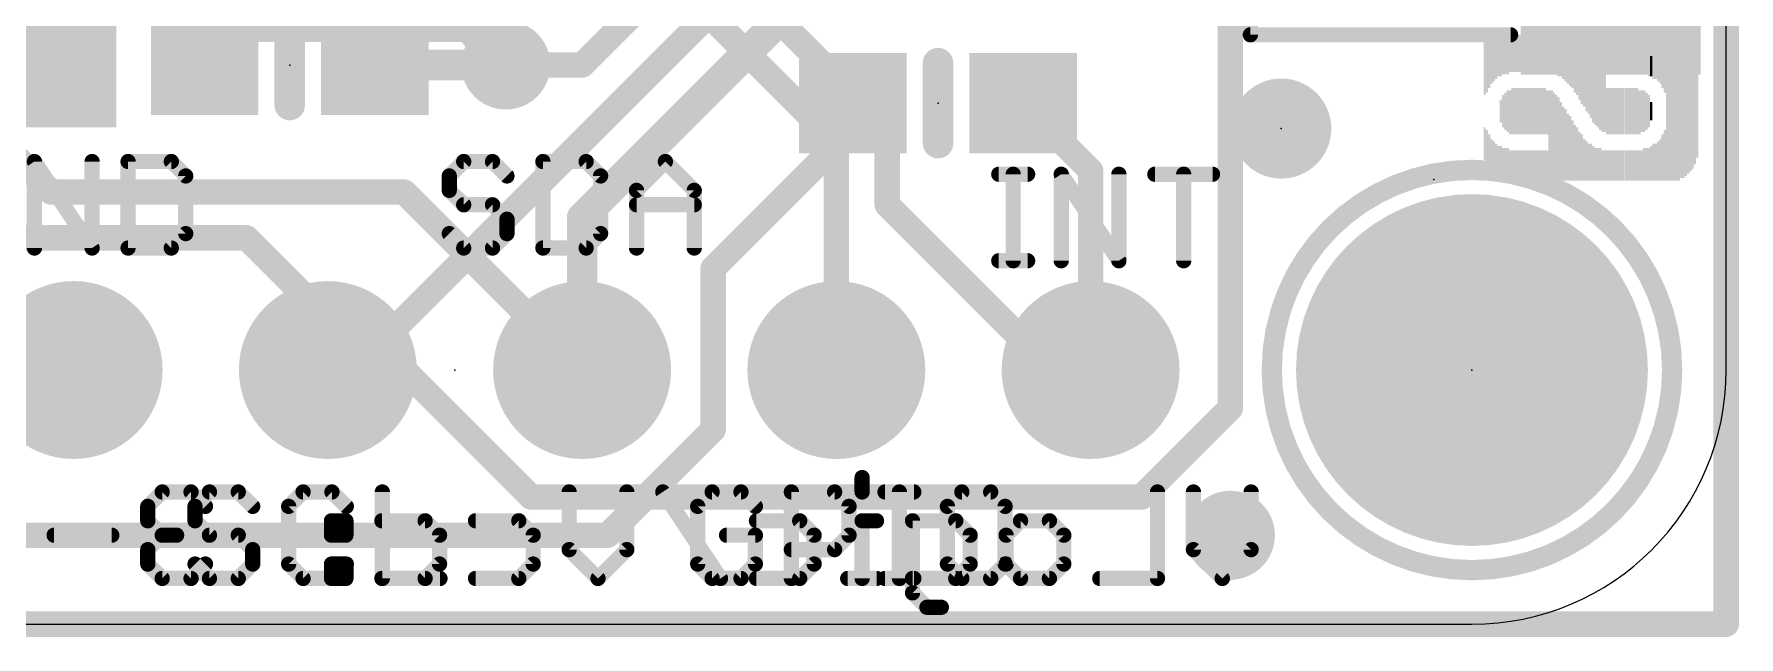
# Model space of a CAD drawing. Extents: x -0.1 to 25.5, y -0.1 to 17.9.
# Drawn here: x 8.5 to 25.53, y -0.13 to 5.9 of the extents above; entities that cross this region are included whole.
import ezdxf

# ---------------------------------------------------------------- set-up
doc = ezdxf.new("R2010")
doc.units = 0
for name, color, linetype in [('1', 12, 'CONTINUOUS'), ('16', 5, 'CONTINUOUS'), ('17', 110, 'CONTINUOUS'), ('18', 110, 'CONTINUOUS'), ('20', 53, 'CONTINUOUS'), ('21', 40, 'CONTINUOUS'), ('22', 6, 'CONTINUOUS'), ('23', 40, 'CONTINUOUS'), ('24', 6, 'CONTINUOUS')]:
    doc.layers.add(name, color=color, linetype=linetype)

# ---------------------------------------------------------------- blocks, each defined once
blk = doc.blocks.new('RECT')
blk.add_solid([(-0.5, -0.5), (0.5, -0.5), (-0.5, 0.5), (0.5, 0.5)])
blk = doc.blocks.new('PIE')
at = {"const_width": 0.5}
blk.add_lwpolyline([(0, -0.25, 1), (0, 0.25, 1), (0, -0.25)], format="xyb", dxfattribs=at)
blk = doc.blocks.new('ROUNDP')
at = {"const_width": 0.5}
blk.add_lwpolyline([(0, -0.25, 1), (0, 0.25, 1), (0, -0.25)], format="xyb", dxfattribs=at)
blk = doc.blocks.new('ROUNDV')
at = {"const_width": 0.5}
blk.add_lwpolyline([(0, -0.25, 1), (0, 0.25, 1), (0, -0.25)], format="xyb", dxfattribs=at)

msp = doc.modelspace()

# ---------------------------------------------------------------- linework, layer by layer
at = {"layer": '1'}
for points, const_width in [([(25.4, 17.78), (25.4, 0)], 0.254), ([(16.522, 7.378), (11.684, 2.54)], 0.254), ([(15.494, 7.112), (13.97, 5.588)], 0.254), ([(16.002, 6.096), (13.97, 4.064)], 0.3048), ([(11.899, 5.588), (13.208, 5.588)], 0.3048), ([(13.97, 5.588), (13.208, 5.588)], 0.254), ([(16.676, 5.207), (16.676, 4.953)], 0.254), ([(18.376, 5.207), (19.05, 4.533)], 0.254), ([(16.676, 4.953), (15.279, 3.556)], 0.254), ([(19.05, 4.533), (19.05, 2.54)], 0.254), ([(13.97, 4.064), (13.97, 2.54)], 0.3048), ([(15.279, 3.556), (15.279, 1.944)], 0.254), ([(11.43, 2.54), (11.684, 2.54)], 0.254), ([(15.279, 1.944), (14.224, 0.889)], 0.254), ([(14.224, 0.889), (5.715, 0.889)], 0.254), ([(25.4, 0), (0, 0)], 0.254)]:
    msp.add_lwpolyline(points, dxfattribs=dict(at, const_width=const_width))
for points, const_width in [([(11.899, 5.6642, 1), (11.899, 5.5118)], 0.1524), ([(13.208, 5.6515, 1), (13.208, 5.5245)], 0.127), ([(13.208, 5.5118, 1), (13.208, 5.6642)], 0.1524), ([(13.9251, 5.6329, 1), (14.0149, 5.5431)], 0.127), ([(13.97, 5.5245, 1), (13.97, 5.6515)], 0.127), ([(16.7395, 5.207, 1), (16.6125, 5.207)], 0.127), ([(18.4209, 5.2519, 1), (18.3311, 5.1621)], 0.127), ([(16.6125, 4.953, 1), (16.7395, 4.953)], 0.127), ([(16.7209, 4.9081, 1), (16.6311, 4.9979)], 0.127), ([(19.1135, 4.533, 1), (18.9865, 4.533)], 0.127), ([(19.0051, 4.4881, 1), (19.0949, 4.5779)], 0.127), ([(14.0462, 4.064, 1), (13.8938, 4.064)], 0.1524), ([(13.9161, 4.1179, 1), (14.0239, 4.0101)], 0.1524), ([(15.3425, 3.556, 1), (15.2155, 3.556)], 0.127), ([(15.2341, 3.6009, 1), (15.3239, 3.5111)], 0.127), ([(11.43, 2.6035, 1), (11.43, 2.4765)], 0.127), ([(11.6391, 2.5849, 1), (11.7289, 2.4951)], 0.127), ([(11.684, 2.4765, 1), (11.684, 2.6035)], 0.127), ([(13.8938, 2.54, 1), (14.0462, 2.54)], 0.1524), ([(18.9865, 2.54, 1), (19.1135, 2.54)], 0.127), ([(15.3239, 1.8991, 1), (15.2341, 1.9889)], 0.127), ([(15.2155, 1.944, 1), (15.3425, 1.944)], 0.127), ([(14.1791, 0.9339, 1), (14.2689, 0.8441)], 0.127), ([(14.224, 0.8255, 1), (14.224, 0.9525)], 0.127), ([(25.3365, 0, 1), (25.4635, 0)], 0.127), ([(25.4, -0.0635, 1), (25.4, 0.0635)], 0.127)]:
    msp.add_lwpolyline(points, format="xyb", dxfattribs=dict(at, const_width=const_width))
at = {"layer": '16'}
for points, const_width in [([(25.4, 17.78), (25.4, 0)], 0.254), ([(20.447, 8.8891), (20.447, 2.159)], 0.254), ([(8.6661, 4.318), (5.207, 7.7771)], 0.254), ([(10.414, 5.969), (9.398, 6.985)], 0.3048), ([(15.748, 6.223), (17.018, 4.953)], 0.254), ([(15.2908, 6.0336), (16.51, 4.8144)], 0.254), ([(12.827, 5.969), (10.414, 5.969)], 0.3048), ([(13.208, 5.588), (12.827, 5.969)], 0.3048), ([(16.51, 4.8144), (16.51, 2.54)], 0.254), ([(17.018, 4.953), (17.018, 4.191)], 0.254), ([(8.6661, 4.318), (12.192, 4.318)], 0.254), ([(12.192, 4.318), (13.97, 2.54)], 0.254), ([(18.669, 2.54), (17.018, 4.191)], 0.254), ([(8.3497, 3.8608), (10.6172, 3.8608)], 0.254), ([(10.6172, 3.8608), (11.43, 3.048)], 0.254), ([(11.43, 3.048), (11.43, 2.54)], 0.254), ([(12.192, 2.54), (11.43, 2.54)], 0.254), ([(13.462, 1.27), (12.192, 2.54)], 0.254), ([(18.669, 2.54), (19.05, 2.54)], 0.254), ([(20.447, 2.159), (19.558, 1.27)], 0.254), ([(19.558, 1.27), (13.462, 1.27)], 0.254), ([(25.4, 0), (0, 0)], 0.254)]:
    msp.add_lwpolyline(points, dxfattribs=dict(at, const_width=const_width))
for points, const_width in [([(10.414, 6.0452, 1), (10.414, 5.8928)], 0.1524), ([(10.3601, 5.9151, 1), (10.4679, 6.0229)], 0.1524), ([(12.8809, 6.0229, 1), (12.7731, 5.9151)], 0.1524), ([(12.827, 5.8928, 1), (12.827, 6.0452)], 0.1524), ([(13.1541, 5.5341, 1), (13.2619, 5.6419)], 0.1524), ([(16.5735, 4.8144, 1), (16.4465, 4.8144)], 0.127), ([(17.0815, 4.953, 1), (16.9545, 4.953)], 0.127), ([(16.9731, 4.9081, 1), (17.0629, 4.9979)], 0.127), ([(16.4651, 4.7695, 1), (16.5549, 4.8593)], 0.127), ([(8.6661, 4.3815, 1), (8.6661, 4.2545)], 0.127), ([(12.2369, 4.3629, 1), (12.1471, 4.2731)], 0.127), ([(12.192, 4.2545, 1), (12.192, 4.3815)], 0.127), ([(8.6212, 4.2731, 1), (8.711, 4.3629)], 0.127), ([(17.0629, 4.2359, 1), (16.9731, 4.1461)], 0.127), ([(16.9545, 4.191, 1), (17.0815, 4.191)], 0.127), ([(10.6621, 3.9057, 1), (10.5723, 3.8159)], 0.127), ([(10.6172, 3.7973, 1), (10.6172, 3.9243)], 0.127), ([(11.4935, 3.048, 1), (11.3665, 3.048)], 0.127), ([(11.3851, 3.0031, 1), (11.4749, 3.0929)], 0.127), ([(11.43, 2.6035, 1), (11.43, 2.4765)], 0.127), ([(11.3665, 2.54, 1), (11.4935, 2.54)], 0.127), ([(12.2369, 2.5849, 1), (12.1471, 2.4951)], 0.127), ([(12.192, 2.4765, 1), (12.192, 2.6035)], 0.127), ([(13.9251, 2.4951, 1), (14.0149, 2.5849)], 0.127), ([(16.4465, 2.54, 1), (16.5735, 2.54)], 0.127), ([(18.669, 2.6035, 1), (18.669, 2.4765)], 0.127), ([(18.6241, 2.4951, 1), (18.7139, 2.5849)], 0.127), ([(19.05, 2.4765, 1), (19.05, 2.6035)], 0.127), ([(20.3835, 2.159, 1), (20.5105, 2.159)], 0.127), ([(20.4919, 2.1141, 1), (20.4021, 2.2039)], 0.127), ([(13.462, 1.3335, 1), (13.462, 1.2065)], 0.127), ([(13.4171, 1.2251, 1), (13.5069, 1.3149)], 0.127), ([(19.5131, 1.3149, 1), (19.6029, 1.2251)], 0.127), ([(19.558, 1.2065, 1), (19.558, 1.3335)], 0.127), ([(25.3365, 0, 1), (25.4635, 0)], 0.127), ([(25.4, -0.0635, 1), (25.4, 0.0635)], 0.127)]:
    msp.add_lwpolyline(points, format="xyb", dxfattribs=dict(at, const_width=const_width))
at = {"layer": '20'}
for p, q in [((25.4, 2.54), (25.4, 15.24)), ((2.54, 0), (22.86, 0))]:
    msp.add_line(p, q, dxfattribs=at)
msp.add_arc((22.86, 2.54), 2.54, 270, 0, dxfattribs=at)
at = {"layer": '21'}
for points, const_width in [([(20.646, 5.89), (20.646, 6.99)], 0.1524), ([(11.049, 5.188), (11.049, 5.988)], 0.3048), ([(23.246, 5.89), (20.646, 5.89)], 0.1524), ([(17.526, 5.607), (17.526, 4.807)], 0.3048), ([(8.4984, 3.7592), (8.4984, 4.6235)], 0.1524), ([(8.4984, 4.6235), (9.0747, 3.7592)], 0.1524), ([(9.0747, 3.7592), (9.0747, 4.6235)], 0.1524), ([(9.434, 4.6235), (9.434, 3.7592)], 0.1524), ([(9.8661, 4.6235), (9.434, 4.6235)], 0.1524), ([(10.0102, 4.4795), (9.8661, 4.6235)], 0.1524), ([(12.787, 4.6235), (12.6429, 4.4795)], 0.1524), ([(13.0751, 4.6235), (12.787, 4.6235)], 0.1524), ([(13.2191, 4.4795), (13.0751, 4.6235)], 0.1524), ([(13.5784, 4.6235), (13.5784, 3.7592)], 0.1524), ([(14.0106, 4.6235), (13.5784, 4.6235)], 0.1524), ([(14.1547, 4.4795), (14.0106, 4.6235)], 0.1524), ([(14.514, 4.3354), (14.8021, 4.6235)], 0.1524), ([(14.8021, 4.6235), (15.0902, 4.3354)], 0.1524), ([(10.0102, 3.9033), (10.0102, 4.4795)], 0.1524), ([(12.6429, 4.4795), (12.6429, 4.3354)], 0.1524), ([(14.1547, 3.9033), (14.1547, 4.4795)], 0.1524), ([(18.1328, 4.4965), (18.421, 4.4965)], 0.1524), ([(18.2769, 3.6322), (18.2769, 4.4965)], 0.1524), ([(18.7565, 3.6322), (18.7565, 4.4965)], 0.1524), ([(18.7565, 4.4965), (19.3327, 3.6322)], 0.1524), ([(19.3327, 3.6322), (19.3327, 4.4965)], 0.1524), ([(19.692, 4.4965), (20.2683, 4.4965)], 0.1524), ([(19.9802, 3.6322), (19.9802, 4.4965)], 0.1524), ([(12.6429, 4.3354), (12.787, 4.1914)], 0.1524), ([(12.787, 4.1914), (13.0751, 4.1914)], 0.1524), ([(13.0751, 4.1914), (13.2191, 4.0473)], 0.1524), ([(14.514, 3.7592), (14.514, 4.3354)], 0.1524), ([(14.514, 4.1914), (15.0902, 4.1914)], 0.1524), ([(15.0902, 4.3354), (15.0902, 3.7592)], 0.1524), ([(13.2191, 4.0473), (13.2191, 3.9033)], 0.1524), ([(9.8661, 3.7592), (10.0102, 3.9033)], 0.1524), ([(12.787, 3.7592), (12.6429, 3.9033)], 0.1524), ([(13.2191, 3.9033), (13.0751, 3.7592)], 0.1524), ([(14.0106, 3.7592), (14.1547, 3.9033)], 0.1524), ([(9.434, 3.7592), (9.8661, 3.7592)], 0.1524), ([(13.0751, 3.7592), (12.787, 3.7592)], 0.1524), ([(13.5784, 3.7592), (14.0106, 3.7592)], 0.1524), ([(18.1328, 3.6322), (18.421, 3.6322)], 0.1524), ([(10.247, 1.3215), (10.1029, 1.1775)], 0.1524), ([(10.5351, 1.3215), (10.247, 1.3215)], 0.1524), ([(10.6791, 1.1775), (10.5351, 1.3215)], 0.1524), ([(11.1825, 1.3215), (11.0384, 1.1775)], 0.1524), ([(11.4706, 1.3215), (11.1825, 1.3215)], 0.1524), ([(11.6147, 1.1775), (11.4706, 1.3215)], 0.1524), ([(11.974, 1.3215), (11.974, 0.4572)], 0.1524), ([(15.2691, 1.3215), (15.1251, 1.1775)], 0.1524), ([(15.5573, 1.3215), (15.2691, 1.3215)], 0.1524), ([(15.7013, 1.1775), (15.5573, 1.3215)], 0.1524), ([(16.0606, 0.4572), (16.0606, 1.3215)], 0.1524), ([(16.0606, 1.3215), (16.4928, 1.3215)], 0.1524), ([(16.4928, 1.3215), (16.6368, 1.1775)], 0.1524), ([(16.9961, 1.3215), (17.2842, 1.3215)], 0.1524), ([(17.1402, 0.4572), (17.1402, 1.3215)], 0.1524), ([(17.7639, 1.3215), (17.6198, 1.1775)], 0.1524), ([(18.052, 1.3215), (17.7639, 1.3215)], 0.1524), ([(18.196, 1.1775), (18.052, 1.3215)], 0.1524), ([(10.1029, 1.1775), (10.1029, 1.0334)], 0.1524), ([(11.0384, 1.1775), (11.0384, 0.6013)], 0.1524), ([(15.1251, 1.1775), (15.1251, 0.6013)], 0.1524), ([(16.6368, 1.1775), (16.6368, 0.8894)], 0.1524), ([(17.6198, 1.1775), (17.6198, 0.6013)], 0.1524), ([(18.196, 0.6013), (18.196, 1.1775)], 0.1524), ([(10.1029, 1.0334), (10.247, 0.8894)], 0.1524), ([(10.247, 0.8894), (10.5351, 0.8894)], 0.1524), ([(10.5351, 0.8894), (10.6791, 0.7453)], 0.1524), ([(15.7013, 0.8894), (15.4132, 0.8894)], 0.1524), ([(15.7013, 0.6013), (15.7013, 0.8894)], 0.1524), ([(16.6368, 0.8894), (16.4928, 0.7453)], 0.1524), ([(10.6791, 0.7453), (10.6791, 0.6013)], 0.1524), ([(16.4928, 0.7453), (16.0606, 0.7453)], 0.1524), ([(10.247, 0.4572), (10.1029, 0.6013)], 0.1524), ([(10.5351, 0.4572), (10.247, 0.4572)], 0.1524), ([(10.6791, 0.6013), (10.5351, 0.4572)], 0.1524), ([(11.0384, 0.6013), (11.1825, 0.4572)], 0.1524), ([(11.1825, 0.4572), (11.4706, 0.4572)], 0.1524), ([(11.4706, 0.4572), (11.6147, 0.6013)], 0.1524), ([(11.974, 0.4572), (12.5502, 0.4572)], 0.1524), ([(15.1251, 0.6013), (15.2691, 0.4572)], 0.1524), ([(15.2691, 0.4572), (15.5573, 0.4572)], 0.1524), ([(15.5573, 0.4572), (15.7013, 0.6013)], 0.1524), ([(16.9961, 0.4572), (17.2842, 0.4572)], 0.1524), ([(17.6198, 0.6013), (17.7639, 0.4572)], 0.1524), ([(17.7639, 0.4572), (18.052, 0.4572)], 0.1524), ([(18.052, 0.4572), (18.196, 0.6013)], 0.1524)]:
    msp.add_lwpolyline(points, dxfattribs=dict(at, const_width=const_width))
for points, const_width in [([(20.646, 5.9281, 1), (20.646, 5.8519)], 0.0762), ([(23.246, 5.8519, 1), (23.246, 5.9281)], 0.0762), ([(20.6079, 5.89, 1), (20.6841, 5.89)], 0.0762), ([(17.6022, 5.607, 1), (17.4498, 5.607)], 0.1524), ([(10.9728, 5.188, 1), (11.1252, 5.188)], 0.1524), ([(17.4498, 4.807, 1), (17.6022, 4.807)], 0.1524), ([(8.5301, 4.6447, 1), (8.4667, 4.6024)], 0.0762), ([(8.5365, 4.6235, 1), (8.4603, 4.6235)], 0.0762), ([(9.1128, 4.6235, 1), (9.0366, 4.6235)], 0.0762), ([(9.4721, 4.6235, 1), (9.3959, 4.6235)], 0.0762), ([(9.434, 4.6616, 1), (9.434, 4.5854)], 0.0762), ([(9.8931, 4.6505, 1), (9.8392, 4.5966)], 0.0762), ([(9.8661, 4.5854, 1), (9.8661, 4.6616)], 0.0762), ([(12.787, 4.6616, 1), (12.787, 4.5854)], 0.0762), ([(12.8139, 4.5966, 1), (12.76, 4.6505)], 0.0762), ([(13.102, 4.6505, 1), (13.0481, 4.5966)], 0.0762), ([(13.0751, 4.5854, 1), (13.0751, 4.6616)], 0.0762), ([(13.6165, 4.6235, 1), (13.5403, 4.6235)], 0.0762), ([(13.5784, 4.6616, 1), (13.5784, 4.5854)], 0.0762), ([(14.0376, 4.6505, 1), (13.9837, 4.5966)], 0.0762), ([(14.0106, 4.5854, 1), (14.0106, 4.6616)], 0.0762), ([(14.829, 4.6505, 1), (14.7751, 4.5966)], 0.0762), ([(14.829, 4.5966, 1), (14.7751, 4.6505)], 0.0762), ([(22.86, 0.54, 1), (22.86, 4.54, 1), (22.86, 0.54)], 0.2032), ([(10.0483, 4.4795, 1), (9.9721, 4.4795)], 0.0762), ([(9.9832, 4.4525, 1), (10.0371, 4.5064)], 0.0762), ([(12.681, 4.4795, 1), (12.6048, 4.4795)], 0.0762), ([(12.616, 4.5064, 1), (12.6699, 4.4525)], 0.0762), ([(13.1922, 4.4525, 1), (13.2461, 4.5064)], 0.0762), ([(14.1928, 4.4795, 1), (14.1166, 4.4795)], 0.0762), ([(14.1277, 4.4525, 1), (14.1816, 4.5064)], 0.0762), ([(18.1328, 4.5346, 1), (18.1328, 4.4584)], 0.0762), ([(18.315, 4.4965, 1), (18.2388, 4.4965)], 0.0762), ([(18.421, 4.4584, 1), (18.421, 4.5346)], 0.0762), ([(18.7882, 4.5177, 1), (18.7248, 4.4754)], 0.0762), ([(18.7946, 4.4965, 1), (18.7184, 4.4965)], 0.0762), ([(19.3708, 4.4965, 1), (19.2946, 4.4965)], 0.0762), ([(19.692, 4.5346, 1), (19.692, 4.4584)], 0.0762), ([(20.0183, 4.4965, 1), (19.9421, 4.4965)], 0.0762), ([(20.2683, 4.4584, 1), (20.2683, 4.5346)], 0.0762), ([(12.6699, 4.3624, 1), (12.616, 4.3085)], 0.0762), ([(12.6048, 4.3354, 1), (12.681, 4.3354)], 0.0762), ([(12.787, 4.2295, 1), (12.787, 4.1533)], 0.0762), ([(13.102, 4.2183, 1), (13.0481, 4.1644)], 0.0762), ([(13.0751, 4.1533, 1), (13.0751, 4.2295)], 0.0762), ([(14.487, 4.3624, 1), (14.5409, 4.3085)], 0.0762), ([(14.5521, 4.3354, 1), (14.4759, 4.3354)], 0.0762), ([(14.514, 4.2295, 1), (14.514, 4.1533)], 0.0762), ([(15.1283, 4.3354, 1), (15.0521, 4.3354)], 0.0762), ([(15.0632, 4.3085, 1), (15.1171, 4.3624)], 0.0762), ([(15.0902, 4.1533, 1), (15.0902, 4.2295)], 0.0762), ([(12.76, 4.1644, 1), (12.8139, 4.2183)], 0.0762), ([(13.2572, 4.0473, 1), (13.181, 4.0473)], 0.0762), ([(13.1922, 4.0204, 1), (13.2461, 4.0743)], 0.0762), ([(9.9721, 3.9033, 1), (10.0483, 3.9033)], 0.0762), ([(10.0371, 3.8763, 1), (9.9832, 3.9302)], 0.0762), ([(12.6699, 3.9302, 1), (12.616, 3.8763)], 0.0762), ([(13.181, 3.9033, 1), (13.2572, 3.9033)], 0.0762), ([(13.2461, 3.8763, 1), (13.1922, 3.9302)], 0.0762), ([(14.1166, 3.9033, 1), (14.1928, 3.9033)], 0.0762), ([(14.1816, 3.8763, 1), (14.1277, 3.9302)], 0.0762), ([(8.4603, 3.7592, 1), (8.5365, 3.7592)], 0.0762), ([(9.0366, 3.7592, 1), (9.1128, 3.7592)], 0.0762), ([(9.043, 3.7381, 1), (9.1064, 3.7803)], 0.0762), ([(9.434, 3.7973, 1), (9.434, 3.7211)], 0.0762), ([(9.3959, 3.7592, 1), (9.4721, 3.7592)], 0.0762), ([(9.8392, 3.7861, 1), (9.8931, 3.7323)], 0.0762), ([(9.8661, 3.7211, 1), (9.8661, 3.7973)], 0.0762), ([(12.787, 3.7973, 1), (12.787, 3.7211)], 0.0762), ([(12.76, 3.7323, 1), (12.8139, 3.7861)], 0.0762), ([(13.0481, 3.7861, 1), (13.102, 3.7323)], 0.0762), ([(13.0751, 3.7211, 1), (13.0751, 3.7973)], 0.0762), ([(13.5784, 3.7973, 1), (13.5784, 3.7211)], 0.0762), ([(13.5403, 3.7592, 1), (13.6165, 3.7592)], 0.0762), ([(13.9837, 3.7861, 1), (14.0376, 3.7323)], 0.0762), ([(14.0106, 3.7211, 1), (14.0106, 3.7973)], 0.0762), ([(14.4759, 3.7592, 1), (14.5521, 3.7592)], 0.0762), ([(15.0521, 3.7592, 1), (15.1283, 3.7592)], 0.0762), ([(18.1328, 3.6703, 1), (18.1328, 3.5941)], 0.0762), ([(18.2388, 3.6322, 1), (18.315, 3.6322)], 0.0762), ([(18.421, 3.5941, 1), (18.421, 3.6703)], 0.0762), ([(18.7184, 3.6322, 1), (18.7946, 3.6322)], 0.0762), ([(19.2946, 3.6322, 1), (19.3708, 3.6322)], 0.0762), ([(19.301, 3.6111, 1), (19.3644, 3.6533)], 0.0762), ([(19.9421, 3.6322, 1), (20.0183, 3.6322)], 0.0762), ([(10.247, 1.3596, 1), (10.247, 1.2834)], 0.0762), ([(10.2739, 1.2946, 1), (10.22, 1.3485)], 0.0762), ([(10.562, 1.3485, 1), (10.5081, 1.2946)], 0.0762), ([(10.5351, 1.2834, 1), (10.5351, 1.3596)], 0.0762), ([(11.1825, 1.3596, 1), (11.1825, 1.2834)], 0.0762), ([(11.2094, 1.2946, 1), (11.1556, 1.3485)], 0.0762), ([(11.4976, 1.3485, 1), (11.4437, 1.2946)], 0.0762), ([(11.4706, 1.2834, 1), (11.4706, 1.3596)], 0.0762), ([(12.0121, 1.3215, 1), (11.9359, 1.3215)], 0.0762), ([(15.2691, 1.3596, 1), (15.2691, 1.2834)], 0.0762), ([(15.2961, 1.2946, 1), (15.2422, 1.3485)], 0.0762), ([(15.5842, 1.3485, 1), (15.5303, 1.2946)], 0.0762), ([(15.5573, 1.2834, 1), (15.5573, 1.3596)], 0.0762), ([(16.0987, 1.3215, 1), (16.0225, 1.3215)], 0.0762), ([(16.0606, 1.3596, 1), (16.0606, 1.2834)], 0.0762), ([(16.5197, 1.3485, 1), (16.4658, 1.2946)], 0.0762), ([(16.4928, 1.2834, 1), (16.4928, 1.3596)], 0.0762), ([(16.9961, 1.3596, 1), (16.9961, 1.2834)], 0.0762), ([(17.1783, 1.3215, 1), (17.1021, 1.3215)], 0.0762), ([(17.2842, 1.2834, 1), (17.2842, 1.3596)], 0.0762), ([(17.7639, 1.3596, 1), (17.7639, 1.2834)], 0.0762), ([(17.7908, 1.2946, 1), (17.7369, 1.3485)], 0.0762), ([(18.0789, 1.3485, 1), (18.025, 1.2946)], 0.0762), ([(18.052, 1.2834, 1), (18.052, 1.3596)], 0.0762), ([(10.141, 1.1775, 1), (10.0648, 1.1775)], 0.0762), ([(10.076, 1.2044, 1), (10.1299, 1.1505)], 0.0762), ([(10.6522, 1.1505, 1), (10.7061, 1.2044)], 0.0762), ([(11.0765, 1.1775, 1), (11.0003, 1.1775)], 0.0762), ([(11.0115, 1.2044, 1), (11.0654, 1.1505)], 0.0762), ([(11.5877, 1.1505, 1), (11.6416, 1.2044)], 0.0762), ([(15.0981, 1.2044, 1), (15.152, 1.1505)], 0.0762), ([(15.1632, 1.1775, 1), (15.087, 1.1775)], 0.0762), ([(15.6744, 1.1505, 1), (15.7282, 1.2044)], 0.0762), ([(16.6749, 1.1775, 1), (16.5987, 1.1775)], 0.0762), ([(16.6099, 1.1505, 1), (16.6638, 1.2044)], 0.0762), ([(17.6579, 1.1775, 1), (17.5817, 1.1775)], 0.0762), ([(17.5929, 1.2044, 1), (17.6467, 1.1505)], 0.0762), ([(18.2341, 1.1775, 1), (18.1579, 1.1775)], 0.0762), ([(18.1691, 1.1505, 1), (18.223, 1.2044)], 0.0762), ([(10.1299, 1.0604, 1), (10.076, 1.0065)], 0.0762), ([(10.0648, 1.0334, 1), (10.141, 1.0334)], 0.0762), ([(10.247, 0.9275, 1), (10.247, 0.8513)], 0.0762), ([(10.22, 0.8624, 1), (10.2739, 0.9163)], 0.0762), ([(10.562, 0.9163, 1), (10.5081, 0.8624)], 0.0762), ([(10.5351, 0.8513, 1), (10.5351, 0.9275)], 0.0762), ([(15.4132, 0.9275, 1), (15.4132, 0.8513)], 0.0762), ([(15.7394, 0.8894, 1), (15.6632, 0.8894)], 0.0762), ([(15.7013, 0.8513, 1), (15.7013, 0.9275)], 0.0762), ([(16.5987, 0.8894, 1), (16.6749, 0.8894)], 0.0762), ([(16.6638, 0.8624, 1), (16.6099, 0.9163)], 0.0762), ([(10.7172, 0.7453, 1), (10.641, 0.7453)], 0.0762), ([(10.6522, 0.7184, 1), (10.7061, 0.7723)], 0.0762), ([(16.0606, 0.7834, 1), (16.0606, 0.7072)], 0.0762), ([(16.4658, 0.7723, 1), (16.5197, 0.7184)], 0.0762), ([(16.4928, 0.7072, 1), (16.4928, 0.7834)], 0.0762), ([(10.1299, 0.6282, 1), (10.076, 0.5743)], 0.0762), ([(10.247, 0.4953, 1), (10.247, 0.4191)], 0.0762), ([(10.22, 0.4303, 1), (10.2739, 0.4841)], 0.0762), ([(10.5081, 0.4841, 1), (10.562, 0.4303)], 0.0762), ([(10.5351, 0.4191, 1), (10.5351, 0.4953)], 0.0762), ([(10.641, 0.6013, 1), (10.7172, 0.6013)], 0.0762), ([(10.7061, 0.5743, 1), (10.6522, 0.6282)], 0.0762), ([(11.0654, 0.6282, 1), (11.0115, 0.5743)], 0.0762), ([(11.0003, 0.6013, 1), (11.0765, 0.6013)], 0.0762), ([(11.1825, 0.4953, 1), (11.1825, 0.4191)], 0.0762), ([(11.1556, 0.4303, 1), (11.2094, 0.4841)], 0.0762), ([(11.4437, 0.4841, 1), (11.4976, 0.4303)], 0.0762), ([(11.4706, 0.4191, 1), (11.4706, 0.4953)], 0.0762), ([(11.6416, 0.5743, 1), (11.5877, 0.6282)], 0.0762), ([(11.974, 0.4953, 1), (11.974, 0.4191)], 0.0762), ([(12.5502, 0.4191, 1), (12.5502, 0.4953)], 0.0762), ([(15.152, 0.6282, 1), (15.0981, 0.5743)], 0.0762), ([(15.087, 0.6013, 1), (15.1632, 0.6013)], 0.0762), ([(15.2691, 0.4953, 1), (15.2691, 0.4191)], 0.0762), ([(15.2422, 0.4303, 1), (15.2961, 0.4841)], 0.0762), ([(15.5303, 0.4841, 1), (15.5842, 0.4303)], 0.0762), ([(15.5573, 0.4191, 1), (15.5573, 0.4953)], 0.0762), ([(15.6632, 0.6013, 1), (15.7394, 0.6013)], 0.0762), ([(15.7282, 0.5743, 1), (15.6744, 0.6282)], 0.0762), ([(16.9961, 0.4953, 1), (16.9961, 0.4191)], 0.0762), ([(17.2842, 0.4191, 1), (17.2842, 0.4953)], 0.0762), ([(17.6467, 0.6282, 1), (17.5929, 0.5743)], 0.0762), ([(17.5817, 0.6013, 1), (17.6579, 0.6013)], 0.0762), ([(17.7639, 0.4953, 1), (17.7639, 0.4191)], 0.0762), ([(17.7369, 0.4303, 1), (17.7908, 0.4841)], 0.0762), ([(18.025, 0.4841, 1), (18.0789, 0.4303)], 0.0762), ([(18.052, 0.4191, 1), (18.052, 0.4953)], 0.0762), ([(18.1579, 0.6013, 1), (18.2341, 0.6013)], 0.0762), ([(18.223, 0.5743, 1), (18.1691, 0.6282)], 0.0762), ([(11.9359, 0.4572, 1), (12.0121, 0.4572)], 0.0762), ([(16.0225, 0.4572, 1), (16.0987, 0.4572)], 0.0762), ([(17.1021, 0.4572, 1), (17.1783, 0.4572)], 0.0762)]:
    msp.add_lwpolyline(points, format="xyb", dxfattribs=dict(at, const_width=const_width))
at = {"layer": '22', "const_width": 0.1524}
for points in [[(16.7675, 1.4656), (16.7675, 1.3215)], [(9.7749, 1.3215), (9.6308, 1.1775)], [(10.063, 1.3215), (9.7749, 1.3215)], [(10.2071, 1.1775), (10.063, 1.3215)], [(13.8407, 0.7453), (13.8407, 1.3215)], [(14.4169, 1.3215), (14.4169, 0.7453)], [(15.3524, 0.4572), (14.7762, 1.3215)], [(19.7182, 1.3215), (19.7182, 0.4572)], [(20.0775, 0.7453), (20.0775, 1.3215)], [(20.6537, 1.3215), (20.6537, 0.7453)], [(9.6308, 1.1775), (9.6308, 1.0334)], [(9.6308, 1.0334), (9.7749, 0.8894)], [(11.6103, 1.0334), (11.4663, 1.0334)], [(11.4663, 1.0334), (11.4663, 0.8894)], [(11.6103, 0.8894), (11.6103, 1.0334)], [(11.9696, 1.0334), (12.4018, 1.0334)], [(12.4018, 1.0334), (12.5458, 0.8894)], [(12.9051, 1.0334), (13.3373, 1.0334)], [(13.3373, 1.0334), (13.4814, 0.8894)], [(15.7117, 1.0334), (16.1439, 1.0334)], [(16.1439, 1.0334), (16.2879, 0.8894)], [(16.9116, 1.0334), (16.7675, 1.0334)], [(16.7675, 1.0334), (16.7675, 0.4572)], [(17.2709, 0.3131), (17.2709, 1.0334)], [(17.2709, 1.0334), (17.7031, 1.0334)], [(17.7031, 1.0334), (17.8471, 0.8894)], [(18.2064, 0.8894), (18.3505, 1.0334)], [(18.3505, 1.0334), (18.6386, 1.0334)], [(18.6386, 1.0334), (18.7826, 0.8894)], [(9.2715, 0.8894), (8.6953, 0.8894)], [(9.7749, 0.8894), (9.6308, 0.7453)], [(9.7749, 0.8894), (9.9189, 0.8894)], [(11.4663, 0.8894), (11.6103, 0.8894)], [(12.5458, 0.8894), (12.5458, 0.6013)], [(13.4814, 0.8894), (13.4814, 0.6013)], [(16.2879, 0.8894), (16.2879, 0.6013)], [(17.8471, 0.8894), (17.8471, 0.6013)], [(18.2064, 0.6013), (18.2064, 0.8894)], [(18.7826, 0.8894), (18.7826, 0.6013)], [(9.6308, 0.7453), (9.6308, 0.6013)], [(14.1288, 0.4572), (13.8407, 0.7453)], [(14.4169, 0.7453), (14.1288, 0.4572)], [(20.3656, 0.4572), (20.0775, 0.7453)], [(20.6537, 0.7453), (20.3656, 0.4572)], [(9.6308, 0.6013), (9.7749, 0.4572)], [(9.7749, 0.4572), (10.063, 0.4572)], [(10.063, 0.4572), (10.2071, 0.6013)], [(11.6103, 0.6013), (11.4663, 0.6013)], [(11.4663, 0.6013), (11.4663, 0.4572)], [(11.4663, 0.4572), (11.6103, 0.4572)], [(11.6103, 0.4572), (11.6103, 0.6013)], [(12.4018, 0.4572), (11.9696, 0.4572)], [(12.5458, 0.6013), (12.4018, 0.4572)], [(13.3373, 0.4572), (12.9051, 0.4572)], [(13.4814, 0.6013), (13.3373, 0.4572)], [(16.1439, 0.4572), (15.7117, 0.4572)], [(16.2879, 0.6013), (16.1439, 0.4572)], [(16.9116, 0.4572), (16.6235, 0.4572)], [(17.7031, 0.4572), (17.2709, 0.4572)], [(17.8471, 0.6013), (17.7031, 0.4572)], [(18.3505, 0.4572), (18.2064, 0.6013)], [(18.6386, 0.4572), (18.3505, 0.4572)], [(18.7826, 0.6013), (18.6386, 0.4572)], [(19.7182, 0.4572), (19.1419, 0.4572)], [(17.415, 0.1691), (17.2709, 0.3131)], [(17.559, 0.1691), (17.415, 0.1691)]]:
    msp.add_lwpolyline(points, dxfattribs=at)
at = {"layer": '22', "const_width": 0.0762}
for points in [[(16.8056, 1.4656, 1), (16.7294, 1.4656)], [(9.7749, 1.3596, 1), (9.7749, 1.2834)], [(9.8018, 1.2946, 1), (9.7479, 1.3485)], [(10.0899, 1.3485, 1), (10.0361, 1.2946)], [(10.063, 1.2834, 1), (10.063, 1.3596)], [(13.8788, 1.3215, 1), (13.8026, 1.3215)], [(14.455, 1.3215, 1), (14.3788, 1.3215)], [(14.8079, 1.3427, 1), (14.7445, 1.3004)], [(19.7563, 1.3215, 1), (19.6801, 1.3215)], [(20.1156, 1.3215, 1), (20.0394, 1.3215)], [(20.6918, 1.3215, 1), (20.6156, 1.3215)], [(9.6689, 1.1775, 1), (9.5927, 1.1775)], [(9.6039, 1.2044, 1), (9.6578, 1.1505)], [(10.1801, 1.1505, 1), (10.234, 1.2044)], [(16.7294, 1.3215, 1), (16.8056, 1.3215)], [(9.6578, 1.0604, 1), (9.6039, 1.0065)], [(9.5927, 1.0334, 1), (9.6689, 1.0334)], [(11.4663, 1.0715, 1), (11.4663, 0.9953)], [(11.5044, 1.0334, 1), (11.4282, 1.0334)], [(11.6484, 1.0334, 1), (11.5722, 1.0334)], [(11.6103, 0.9953, 1), (11.6103, 1.0715)], [(11.9696, 1.0715, 1), (11.9696, 0.9953)], [(12.4287, 1.0604, 1), (12.3748, 1.0065)], [(12.4018, 0.9953, 1), (12.4018, 1.0715)], [(12.9051, 1.0715, 1), (12.9051, 0.9953)], [(13.3643, 1.0604, 1), (13.3104, 1.0065)], [(13.3373, 0.9953, 1), (13.3373, 1.0715)], [(15.7117, 1.0715, 1), (15.7117, 0.9953)], [(16.1708, 1.0604, 1), (16.1169, 1.0065)], [(16.1439, 0.9953, 1), (16.1439, 1.0715)], [(16.7675, 1.0715, 1), (16.7675, 0.9953)], [(16.8056, 1.0334, 1), (16.7294, 1.0334)], [(16.9116, 0.9953, 1), (16.9116, 1.0715)], [(17.309, 1.0334, 1), (17.2328, 1.0334)], [(17.2709, 1.0715, 1), (17.2709, 0.9953)], [(17.73, 1.0604, 1), (17.6761, 1.0065)], [(17.7031, 0.9953, 1), (17.7031, 1.0715)], [(18.3505, 1.0715, 1), (18.3505, 0.9953)], [(18.3774, 1.0065, 1), (18.3235, 1.0604)], [(18.6655, 1.0604, 1), (18.6116, 1.0065)], [(18.6386, 0.9953, 1), (18.6386, 1.0715)], [(8.6953, 0.9275, 1), (8.6953, 0.8513)], [(9.2715, 0.8513, 1), (9.2715, 0.9275)], [(9.7749, 0.9275, 1), (9.7749, 0.8513)], [(9.8018, 0.8624, 1), (9.7479, 0.9163)], [(9.7479, 0.8624, 1), (9.8018, 0.9163)], [(9.9189, 0.8513, 1), (9.9189, 0.9275)], [(11.4663, 0.9275, 1), (11.4663, 0.8513)], [(11.4282, 0.8894, 1), (11.5044, 0.8894)], [(11.5722, 0.8894, 1), (11.6484, 0.8894)], [(11.6103, 0.8513, 1), (11.6103, 0.9275)], [(12.5839, 0.8894, 1), (12.5077, 0.8894)], [(12.5189, 0.8624, 1), (12.5728, 0.9163)], [(13.5195, 0.8894, 1), (13.4433, 0.8894)], [(13.4544, 0.8624, 1), (13.5083, 0.9163)], [(16.326, 0.8894, 1), (16.2498, 0.8894)], [(16.261, 0.8624, 1), (16.3149, 0.9163)], [(17.8852, 0.8894, 1), (17.809, 0.8894)], [(17.8202, 0.8624, 1), (17.8741, 0.9163)], [(18.2445, 0.8894, 1), (18.1683, 0.8894)], [(18.1795, 0.9163, 1), (18.2334, 0.8624)], [(18.8207, 0.8894, 1), (18.7445, 0.8894)], [(18.7557, 0.8624, 1), (18.8096, 0.9163)], [(9.6689, 0.7453, 1), (9.5927, 0.7453)], [(9.6039, 0.7723, 1), (9.6578, 0.7184)], [(13.8676, 0.7723, 1), (13.8137, 0.7184)], [(13.8026, 0.7453, 1), (13.8788, 0.7453)], [(14.3788, 0.7453, 1), (14.455, 0.7453)], [(14.4438, 0.7184, 1), (14.3899, 0.7723)], [(20.1044, 0.7723, 1), (20.0505, 0.7184)], [(20.0394, 0.7453, 1), (20.1156, 0.7453)], [(20.6156, 0.7453, 1), (20.6918, 0.7453)], [(20.6806, 0.7184, 1), (20.6267, 0.7723)], [(9.6578, 0.6282, 1), (9.6039, 0.5743)], [(9.5927, 0.6013, 1), (9.6689, 0.6013)], [(9.7749, 0.4953, 1), (9.7749, 0.4191)], [(9.7479, 0.4303, 1), (9.8018, 0.4841)], [(10.0361, 0.4841, 1), (10.0899, 0.4303)], [(10.063, 0.4191, 1), (10.063, 0.4953)], [(10.234, 0.5743, 1), (10.1801, 0.6282)], [(11.4663, 0.6394, 1), (11.4663, 0.5632)], [(11.5044, 0.6013, 1), (11.4282, 0.6013)], [(11.4663, 0.4953, 1), (11.4663, 0.4191)], [(11.6484, 0.6013, 1), (11.5722, 0.6013)], [(11.6103, 0.5632, 1), (11.6103, 0.6394)], [(11.6103, 0.4191, 1), (11.6103, 0.4953)], [(11.9696, 0.4953, 1), (11.9696, 0.4191)], [(12.3748, 0.4841, 1), (12.4287, 0.4303)], [(12.4018, 0.4191, 1), (12.4018, 0.4953)], [(12.5077, 0.6013, 1), (12.5839, 0.6013)], [(12.5728, 0.5743, 1), (12.5189, 0.6282)], [(12.9051, 0.4953, 1), (12.9051, 0.4191)], [(13.3104, 0.4841, 1), (13.3643, 0.4303)], [(13.3373, 0.4191, 1), (13.3373, 0.4953)], [(13.4433, 0.6013, 1), (13.5195, 0.6013)], [(13.5083, 0.5743, 1), (13.4544, 0.6282)], [(14.1018, 0.4841, 1), (14.1557, 0.4303)], [(14.1018, 0.4303, 1), (14.1557, 0.4841)], [(15.3207, 0.4361, 1), (15.3841, 0.4783)], [(15.7117, 0.4953, 1), (15.7117, 0.4191)], [(16.1169, 0.4841, 1), (16.1708, 0.4303)], [(16.1439, 0.4191, 1), (16.1439, 0.4953)], [(16.2498, 0.6013, 1), (16.326, 0.6013)], [(16.3149, 0.5743, 1), (16.261, 0.6282)], [(16.6235, 0.4953, 1), (16.6235, 0.4191)], [(16.9116, 0.4191, 1), (16.9116, 0.4953)], [(17.2709, 0.4953, 1), (17.2709, 0.4191)], [(17.6761, 0.4841, 1), (17.73, 0.4303)], [(17.7031, 0.4191, 1), (17.7031, 0.4953)], [(17.809, 0.6013, 1), (17.8852, 0.6013)], [(17.8741, 0.5743, 1), (17.8202, 0.6282)], [(18.2334, 0.6282, 1), (18.1795, 0.5743)], [(18.1683, 0.6013, 1), (18.2445, 0.6013)], [(18.3505, 0.4953, 1), (18.3505, 0.4191)], [(18.3235, 0.4303, 1), (18.3774, 0.4841)], [(18.6116, 0.4841, 1), (18.6655, 0.4303)], [(18.6386, 0.4191, 1), (18.6386, 0.4953)], [(18.7445, 0.6013, 1), (18.8207, 0.6013)], [(18.8096, 0.5743, 1), (18.7557, 0.6282)], [(19.1419, 0.4953, 1), (19.1419, 0.4191)], [(19.7182, 0.4191, 1), (19.7182, 0.4953)], [(20.3386, 0.4841, 1), (20.3925, 0.4303)], [(20.3386, 0.4303, 1), (20.3925, 0.4841)], [(11.4282, 0.4572, 1), (11.5044, 0.4572)], [(11.5722, 0.4572, 1), (11.6484, 0.4572)], [(16.7294, 0.4572, 1), (16.8056, 0.4572)], [(17.2978, 0.3401, 1), (17.244, 0.2862)], [(17.2328, 0.3131, 1), (17.309, 0.3131)], [(19.6801, 0.4572, 1), (19.7563, 0.4572)], [(17.415, 0.2072, 1), (17.415, 0.131)], [(17.388, 0.1421, 1), (17.4419, 0.196)], [(17.559, 0.131, 1), (17.559, 0.2072)]]:
    msp.add_lwpolyline(points, format="xyb", dxfattribs=at)
at = {"layer": '23'}
for p in [(11.049, 5.588), (17.526, 5.207), (20.955, 4.953), (12.7, 2.54), (22.86, 2.54)]:
    msp.add_point(p, dxfattribs=at)
at = {"layer": '24'}
msp.add_point((22.479, 4.445), dxfattribs=at)

# ---------------------------------------------------------------- block references
at = {"layer": '1', "xscale": 1.8, "yscale": 1.2, "rotation": 180}
msp.add_blockref('RECT', (24.246, 6.09), dxfattribs=at)
at = {"layer": '1', "xscale": 1.24, "yscale": 1.5}
msp.add_blockref('RECT', (8.697, 5.715), dxfattribs=at)
at = {"layer": '1', "xscale": 1.075, "rotation": 180}
for p in [(10.199, 5.588), (11.899, 5.588)]:
    msp.add_blockref('RECT', p, dxfattribs=at)
at = {"layer": '1', "xscale": 1.075}
for p in [(16.676, 5.207), (18.376, 5.207)]:
    msp.add_blockref('RECT', p, dxfattribs=at)
at = {"layer": '1'}
msp.add_blockref('PIE', (20.955, 4.953), dxfattribs=at)
at = {"layer": '17', "xscale": 3.516, "yscale": 3.516}
msp.add_blockref('ROUNDP', (22.86, 2.54), dxfattribs=at)
msp.add_blockref('ROUNDP', (22.86, 2.54), dxfattribs=at)
at = {"layer": '17', "xscale": 1.778, "yscale": 1.778, "rotation": 90}
for p in [(8.89, 2.54), (8.89, 2.54), (11.43, 2.54), (11.43, 2.54), (13.97, 2.54), (13.97, 2.54), (16.51, 2.54), (16.51, 2.54), (19.05, 2.54), (19.05, 2.54)]:
    msp.add_blockref('ROUNDP', p, dxfattribs=at)
at = {"layer": '18', "xscale": 0.889, "yscale": 0.889}
for p in [(13.208, 5.588), (13.208, 5.588), (20.447, 0.889), (20.447, 0.889)]:
    msp.add_blockref('ROUNDV', p, dxfattribs=at)
at = {"layer": '22', "rotation": 90}
for p, xscale, yscale in [((22.987, 5.588), 0.5994, 0.0229), ((23.01, 5.5994), 0.5766, 0.0231), ((23.0331, 5.6223), 0.5309, 0.0231), ((23.0562, 5.6452), 0.4851, 0.0231), ((23.0793, 5.6566), 0.4623, 0.0231), ((23.1024, 5.668), 0.4394, 0.0231), ((23.1256, 5.6807), 0.414, 0.0231), ((23.1487, 5.6807), 0.414, 0.0231), ((23.1718, 5.6921), 0.3912, 0.0231), ((23.1949, 5.6921), 0.3912, 0.0231), ((23.218, 5.6921), 0.3912, 0.0231), ((23.241, 5.7036), 0.3683, 0.0229), ((23.264, 5.7036), 0.3683, 0.0231), ((23.2871, 5.7036), 0.3683, 0.0231), ((23.3102, 5.7036), 0.3683, 0.0231), ((23.3333, 5.7036), 0.3683, 0.0231), ((23.3564, 5.7036), 0.3683, 0.0231), ((23.3796, 5.7036), 0.3683, 0.0231), ((23.4027, 5.7036), 0.3683, 0.0231), ((23.4258, 5.7036), 0.3683, 0.0231), ((23.4489, 5.7036), 0.3683, 0.0231), ((23.472, 5.7036), 0.3683, 0.0231), ((23.495, 5.7036), 0.3683, 0.0229), ((23.518, 5.7036), 0.3683, 0.0231), ((23.5411, 5.7036), 0.3683, 0.0231), ((23.5642, 5.7036), 0.3683, 0.0231), ((23.5873, 5.7036), 0.3683, 0.0231), ((23.6104, 5.7036), 0.3683, 0.0231), ((23.6336, 5.7036), 0.3683, 0.0231), ((23.6567, 5.7036), 0.3683, 0.0231), ((23.6798, 5.6921), 0.3912, 0.0231), ((23.7029, 5.6921), 0.3912, 0.0231), ((23.726, 5.6807), 0.414, 0.0231), ((23.749, 5.6807), 0.414, 0.0229), ((23.772, 5.668), 0.4394, 0.0231), ((23.7951, 5.6566), 0.4623, 0.0231), ((23.8182, 5.6452), 0.4851, 0.0231), ((23.8413, 5.6337), 0.508, 0.0231), ((23.8644, 5.6223), 0.5309, 0.0231), ((23.8876, 5.5994), 0.5766, 0.0231), ((23.9107, 5.588), 0.5994, 0.0231), ((23.9338, 5.5651), 0.6452, 0.0231), ((23.9569, 5.541), 0.6934, 0.0231), ((23.98, 5.5296), 0.7163, 0.0231), ((24.003, 5.5067), 0.762, 0.0229), ((24.026, 5.4953), 0.7849, 0.0231), ((24.0491, 5.4724), 0.8306, 0.0231), ((24.0722, 5.4496), 0.8763, 0.0231), ((24.0953, 5.4381), 0.8992, 0.0231), ((24.1184, 5.4267), 0.922, 0.0231), ((24.1416, 5.414), 0.9474, 0.0231), ((24.1647, 5.4026), 0.9703, 0.0231), ((24.1878, 5.4026), 0.9703, 0.0231), ((24.2109, 5.7036), 0.3683, 0.0231), ((24.234, 5.7036), 0.3683, 0.0231), ((24.257, 5.7036), 0.3683, 0.0229), ((24.28, 5.7036), 0.3683, 0.0231), ((24.3031, 5.7036), 0.3683, 0.0231), ((24.3262, 5.7036), 0.3683, 0.0231), ((24.3493, 5.7036), 0.3683, 0.0231), ((24.3724, 5.7036), 0.3683, 0.0231), ((24.3956, 5.7036), 0.3683, 0.0231), ((24.4187, 5.7036), 0.3683, 0.0231), ((24.4418, 5.7036), 0.3683, 0.0231), ((24.4649, 5.7036), 0.3683, 0.0231), ((24.488, 5.7036), 0.3683, 0.0231), ((24.511, 5.7036), 0.3683, 0.0229), ((24.534, 5.7036), 0.3683, 0.0231), ((24.5571, 5.6921), 0.3912, 0.0231), ((24.5802, 5.6921), 0.3912, 0.0231), ((24.6033, 5.6921), 0.3912, 0.0231), ((24.6264, 5.6807), 0.414, 0.0231), ((24.8111, 5.16), 1.4554, 0.0231), ((24.8342, 5.16), 1.4554, 0.0231), ((24.8573, 5.16), 1.4554, 0.0231), ((24.8804, 5.16), 1.4554, 0.0231), ((24.9036, 5.16), 1.4554, 0.0231), ((24.9267, 5.16), 1.4554, 0.0231), ((24.9498, 5.1727), 1.43, 0.0231), ((24.9729, 5.1727), 1.43, 0.0231), ((24.996, 5.1841), 1.4072, 0.0231), ((25.019, 5.1956), 1.3843, 0.0229), ((25.042, 5.207), 1.3614, 0.0231), ((25.0651, 5.2184), 1.3386, 0.0231), ((25.0882, 5.2413), 1.2929, 0.0231), ((25.1113, 5.2756), 1.2243, 0.0231), ((24.6496, 5.5766), 0.2057, 0.0231), ((24.6727, 5.5639), 0.2311, 0.0231), ((24.6958, 5.5639), 0.2311, 0.0231), ((24.7189, 5.5524), 0.254, 0.0231), ((24.742, 5.541), 0.2769, 0.0231), ((24.765, 5.5182), 0.3226, 0.0229), ((24.788, 5.4953), 0.3683, 0.0231), ((23.1718, 5.127), 0.3226, 0.0231), ((23.1949, 5.1257), 0.3708, 0.0231), ((23.218, 5.1257), 0.4166, 0.0231), ((23.241, 5.1143), 0.4394, 0.0229), ((23.264, 5.1257), 0.4623, 0.0231), ((23.2871, 5.1257), 0.4623, 0.0231), ((23.3102, 5.1257), 0.4623, 0.0231), ((23.3333, 5.1257), 0.4623, 0.0231), ((23.3564, 5.1257), 0.4623, 0.0231), ((23.3796, 5.1257), 0.4623, 0.0231), ((23.4027, 5.1257), 0.4623, 0.0231), ((23.4258, 5.1257), 0.4623, 0.0231), ((23.4489, 5.1257), 0.4623, 0.0231), ((23.472, 5.1257), 0.4623, 0.0231), ((23.495, 5.1257), 0.4623, 0.0229), ((23.518, 5.1257), 0.4623, 0.0231), ((23.5411, 5.1257), 0.4623, 0.0231), ((23.5642, 5.1257), 0.4623, 0.0231), ((23.5873, 5.1257), 0.4623, 0.0231), ((23.6104, 5.1143), 0.4394, 0.0231), ((23.6336, 4.8832), 0.9017, 0.0231), ((23.6567, 4.8832), 0.9017, 0.0231), ((23.6798, 4.8717), 0.8788, 0.0231), ((23.7029, 4.8603), 0.856, 0.0231), ((24.2109, 5.1257), 0.4623, 0.0231), ((24.234, 5.1257), 0.4623, 0.0231), ((24.257, 5.1257), 0.4623, 0.0229), ((24.28, 5.1257), 0.4623, 0.0231), ((24.3031, 5.1257), 0.4623, 0.0231), ((24.3262, 5.1257), 0.4623, 0.0231), ((24.3493, 5.1257), 0.4623, 0.0231), ((24.3724, 5.1257), 0.4623, 0.0231), ((24.3956, 5.1257), 0.4623, 0.0231), ((24.4187, 5.1257), 0.4623, 0.0231), ((24.4418, 5.1257), 0.4623, 0.0231), ((24.4649, 5.1257), 0.4623, 0.0231), ((24.488, 5.1257), 0.4623, 0.0231), ((24.511, 5.1257), 0.4623, 0.0229), ((24.534, 5.1143), 0.4394, 0.0231), ((24.5571, 5.1257), 0.4166, 0.0231), ((24.5802, 5.1257), 0.4166, 0.0231), ((24.6033, 5.1257), 0.3708, 0.0231), ((24.6264, 5.127), 0.3226, 0.0231), ((23.1487, 5.127), 0.2311, 0.0231), ((23.726, 4.8489), 0.8331, 0.0231), ((23.749, 4.826), 0.7874, 0.0229), ((23.772, 4.8019), 0.7391, 0.0231), ((23.7951, 4.7904), 0.7163, 0.0231), ((24.6496, 5.127), 0.1854, 0.0231), ((22.987, 4.8031), 0.3251, 0.0229), ((23.01, 4.7676), 0.3454, 0.0231), ((23.8182, 4.7676), 0.6706, 0.0231), ((23.8413, 4.7561), 0.6477, 0.0231), ((23.8644, 4.7333), 0.602, 0.0231), ((23.8876, 4.7104), 0.5563, 0.0231), ((23.9107, 4.699), 0.5334, 0.0231), ((24.788, 4.6863), 0.508, 0.0231), ((23.0331, 4.7219), 0.3454, 0.0231), ((23.0562, 4.6876), 0.3226, 0.0231), ((23.0793, 4.6647), 0.3226, 0.0231), ((23.1024, 4.6418), 0.3226, 0.0231), ((23.1256, 4.619), 0.3226, 0.0231), ((23.1487, 4.619), 0.3226, 0.0231), ((23.9338, 4.6749), 0.4851, 0.0231), ((23.9569, 4.6634), 0.4623, 0.0231), ((23.98, 4.6406), 0.4166, 0.0231), ((24.003, 4.6292), 0.3937, 0.0229), ((24.026, 4.6177), 0.3708, 0.0231), ((24.0491, 4.6177), 0.3708, 0.0231), ((24.0722, 4.6063), 0.348, 0.0231), ((24.6496, 4.6063), 0.348, 0.0231), ((24.6727, 4.6177), 0.3708, 0.0231), ((24.6958, 4.6177), 0.3708, 0.0231), ((24.7189, 4.6292), 0.3937, 0.0231), ((24.742, 4.6406), 0.4166, 0.0231), ((24.765, 4.6634), 0.4623, 0.0229), ((23.1718, 4.5949), 0.3251, 0.0231), ((23.1949, 4.5949), 0.3251, 0.0231), ((23.218, 4.5949), 0.3251, 0.0231), ((23.241, 4.5834), 0.3023, 0.0229), ((23.264, 4.5834), 0.3023, 0.0231), ((23.2871, 4.5834), 0.3023, 0.0231), ((23.3102, 4.5834), 0.3023, 0.0231), ((23.3333, 4.5834), 0.3023, 0.0231), ((23.3564, 4.5834), 0.3023, 0.0231), ((23.3796, 4.5834), 0.3023, 0.0231), ((23.4027, 4.5834), 0.3023, 0.0231), ((23.4258, 4.5834), 0.3023, 0.0231), ((23.4489, 4.5834), 0.3023, 0.0231), ((23.472, 4.5834), 0.3023, 0.0231), ((23.495, 4.5834), 0.3023, 0.0229), ((23.518, 4.5834), 0.3023, 0.0231), ((23.5411, 4.5834), 0.3023, 0.0231), ((23.5642, 4.5834), 0.3023, 0.0231), ((23.5873, 4.5834), 0.3023, 0.0231), ((23.6104, 4.5834), 0.3023, 0.0231), ((24.0953, 4.5949), 0.3251, 0.0231), ((24.1184, 4.5949), 0.3251, 0.0231), ((24.1416, 4.5949), 0.3251, 0.0231), ((24.1647, 4.5834), 0.3023, 0.0231), ((24.1878, 4.5834), 0.3023, 0.0231), ((24.2109, 4.5834), 0.3023, 0.0231), ((24.234, 4.5834), 0.3023, 0.0231), ((24.257, 4.5834), 0.3023, 0.0229), ((24.28, 4.5834), 0.3023, 0.0231), ((24.3031, 4.5834), 0.3023, 0.0231), ((24.3262, 4.5834), 0.3023, 0.0231), ((24.3493, 4.5834), 0.3023, 0.0231), ((24.3724, 4.5834), 0.3023, 0.0231), ((24.3956, 4.5834), 0.3023, 0.0231), ((24.4187, 4.5834), 0.3023, 0.0231), ((24.4418, 4.5834), 0.3023, 0.0231), ((24.4649, 4.5834), 0.3023, 0.0231), ((24.488, 4.5834), 0.3023, 0.0231), ((24.511, 4.5834), 0.3023, 0.0229), ((24.534, 4.5834), 0.3023, 0.0231), ((24.5571, 4.5834), 0.3023, 0.0231), ((24.5802, 4.5949), 0.3251, 0.0231), ((24.6033, 4.5949), 0.3251, 0.0231), ((24.6264, 4.5949), 0.3251, 0.0231)]:
    msp.add_blockref('RECT', p, dxfattribs=dict(at, xscale=xscale, yscale=yscale))

doc.saveas('drawing.dxf')
